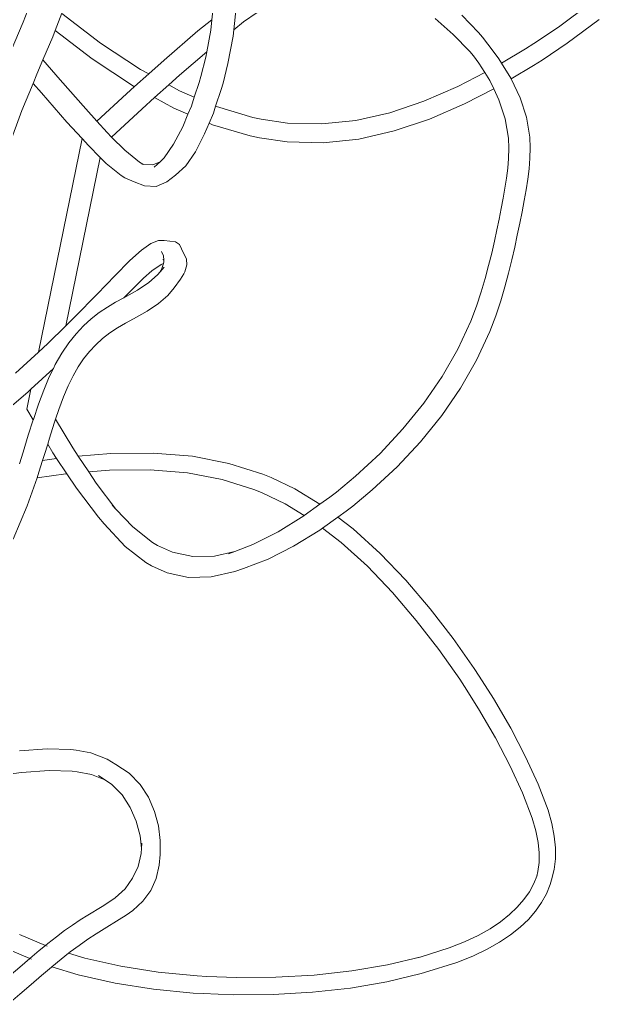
# Model space of a CAD drawing. Header units: millimetres. Extents: x 930469 to 1523124, y -120375 to 411163.
# Drawn here: x 1408936 to 1409260, y 137007 to 137557 of the extents above; entities that cross this region are included whole.
import ezdxf

# ---------------------------------------------------------------- set-up
doc = ezdxf.new("R2010")
doc.units = ezdxf.units.MM
for name, color, linetype, lineweight in [('A-NET THAY', 8, 'Continuous', 0), ('COT VACH', 8, 'Continuous', 0), ('xr', 8, 'Continuous', 0)]:
    doc.layers.add(name, color=color, linetype=linetype, lineweight=lineweight)

# ---------------------------------------------------------------- blocks, each defined once
blk = doc.blocks.new('zzz')
at = {"layer": 'xr', "ltscale": 3}
for p, q in [((1238882, 20618.9), (1238898, 20660.3)), ((1239092.6, 20621.7), (1239094.8, 20641.2)), ((1239127.9, 20619.2), (1239158.4, 20640.2)), ((1239514.7, 20639.8), (1239479.3, 20613.6)), ((1238917.7, 20609.6), (1238925.1, 20628.9)), ((1238968.3, 20595.7), (1238925.2, 20628.5)), ((1239119.7, 20635.2), (1239117, 20610.4)), ((1239371.6, 20626.7), (1239390.1, 20607.3)), ((1238864.6, 20577.6), (1238882, 20618.9)), ((1239077, 20609.3), (1239092.6, 20621.7)), ((1239091.3, 20610), (1239092.6, 20621.7)), ((1239117, 20610.4), (1239127.9, 20619.2)), ((1239341.9, 20623), (1239362, 20605.4)), ((1239524.9, 20621.9), (1239489, 20595.4)), ((1238915.1, 20602.8), (1238917.7, 20609.6)), ((1238959.1, 20578.1), (1238917.7, 20609.6)), ((1239039.3, 20576.7), (1239077, 20609.3)), ((1239086.9, 20586), (1239091.3, 20610)), ((1239117, 20610.4), (1239116.2, 20603.4)), ((1239362, 20605.4), (1239380.3, 20586.2)), ((1239390.1, 20607.3), (1239394.4, 20602.2)), ((1239479.3, 20613.6), (1239451.9, 20595.1)), ((1238904.1, 20576.8), (1238915.1, 20602.8)), ((1239013.1, 20566.1), (1238968.3, 20595.7)), ((1239116.2, 20603.4), (1239110.5, 20572.9)), ((1239394.4, 20602.2), (1239406.3, 20586.7)), ((1239451.9, 20595.1), (1239442.7, 20589.3)), ((1239489, 20595.4), (1239461.1, 20576.6)), ((1239056.6, 20559.9), (1239086.9, 20586)), ((1239085.7, 20580), (1239086.9, 20586)), ((1239380.3, 20586.2), (1239384.5, 20581.3)), ((1239406.3, 20586.7), (1239412.8, 20577.9)), ((1239442.7, 20589.3), (1239415.7, 20573.2)), ((1238897.4, 20561.1), (1238904.1, 20576.8)), ((1238923.2, 20554.7), (1238904.1, 20576.8)), ((1239005.3, 20547.6), (1238959.1, 20578.1)), ((1239022.1, 20561.2), (1239039.3, 20576.7)), ((1239080.4, 20558.4), (1239085.7, 20580)), ((1239110.5, 20572.9), (1239105.1, 20551.1)), ((1239384.5, 20581.3), (1239390.6, 20573.3)), ((1239390.6, 20573.3), (1239389.7, 20574.8)), ((1239397.1, 20562.8), (1239390.6, 20573.3)), ((1239412.8, 20577.9), (1239415.7, 20573.2)), ((1239415.7, 20573.2), (1239426.1, 20556.5)), ((1239461.1, 20576.6), (1239451.6, 20570.5)), ((1238893.1, 20550.7), (1238897.4, 20561.1)), ((1239006.4, 20547.1), (1239022.1, 20561.2)), ((1239022.1, 20561.2), (1239013.1, 20566.1)), ((1239044.4, 20548.9), (1239056.6, 20559.9)), ((1239397.1, 20562.8), (1239367.1, 20547.3)), ((1239402.8, 20553.8), (1239397.1, 20562.8)), ((1239451.6, 20570.5), (1239426.5, 20555.6)), ((1238880.5, 20520.4), (1238893.1, 20550.7)), ((1238902.4, 20540.1), (1238893.1, 20550.7)), ((1238951.8, 20522.2), (1238923.2, 20554.7)), ((1239028.7, 20534.8), (1239044.4, 20548.9)), ((1239056.3, 20542.4), (1239044.4, 20548.9)), ((1239073, 20535.3), (1239078.4, 20551.6)), ((1239078.4, 20551.6), (1239080.4, 20558.4)), ((1239105.1, 20551.1), (1239103.1, 20544)), ((1239407.1, 20544.6), (1239402.8, 20553.8)), ((1239426.1, 20556.5), (1239426.5, 20555.6)), ((1239426.5, 20555.6), (1239436.4, 20534.7)), ((1238930.9, 20507.5), (1238902.4, 20540.1)), ((1238964.3, 20508.4), (1238997.4, 20539)), ((1238997.4, 20539), (1239006.4, 20547.1)), ((1239006.4, 20547.1), (1239005.3, 20547.6)), ((1239073, 20535.3), (1239056.3, 20542.4)), ((1239103.1, 20544), (1239096.8, 20525.1)), ((1239367.1, 20547.3), (1239329.1, 20530.8)), ((1239407.1, 20544.6), (1239374.5, 20527.7)), ((1239412.8, 20532.5), (1239407.1, 20544.6)), ((1239014.7, 20522.2), (1239028.7, 20534.8)), ((1239050.1, 20523.1), (1239028.7, 20534.8)), ((1239069.7, 20525.4), (1239073, 20535.3)), ((1239329.1, 20530.8), (1239291.1, 20518)), ((1239374.5, 20527.7), (1239335.4, 20510.8)), ((1239419.7, 20511.1), (1239412.8, 20532.5)), ((1239436.4, 20534.7), (1239443.5, 20512.8)), ((1238866.1, 20480.5), (1238880.5, 20520.4)), ((1238964.3, 20508.4), (1238951.8, 20522.2)), ((1238980.7, 20490.8), (1239014.7, 20522.2)), ((1239065.9, 20516.3), (1239050.1, 20523.1)), ((1239060.1, 20502.3), (1239065.9, 20516.3)), ((1239065.9, 20516.3), (1239069.7, 20525.4)), ((1239094.3, 20517.6), (1239089.6, 20506.2)), ((1239096.8, 20525.1), (1239094.3, 20517.6)), ((1239097.9, 20524.7), (1239096.8, 20525.1)), ((1239138.2, 20512.7), (1239097.9, 20524.7)), ((1239291.1, 20518), (1239253.2, 20509.4)), ((1238947.8, 20489), (1238930.9, 20507.5)), ((1238975.6, 20495.9), (1238964.3, 20508.4)), ((1239089.6, 20506.2), (1239084.5, 20494.2)), ((1239093.4, 20504.6), (1239089.6, 20506.2)), ((1239147.7, 20510.6), (1239138.2, 20512.7)), ((1239176.9, 20506.4), (1239147.7, 20510.6)), ((1239215.2, 20505.4), (1239176.9, 20506.4)), ((1239253.2, 20509.4), (1239215.2, 20505.4)), ((1239335.4, 20510.8), (1239296.1, 20497.6)), ((1239423.4, 20489.7), (1239419.7, 20511.1)), ((1239443.5, 20512.8), (1239447.3, 20490.8)), ((1238980.7, 20490.8), (1238975.6, 20495.9)), ((1239049.9, 20482.7), (1239060.1, 20502.3)), ((1239084.5, 20494.2), (1239074.2, 20474.3)), ((1239135.3, 20492.1), (1239093.4, 20504.6)), ((1239296.1, 20497.6), (1239256.5, 20488.6)), ((1238947.8, 20489), (1238899, 20250.7)), ((1238954.9, 20481.2), (1238947.8, 20489)), ((1238995.4, 20476.2), (1238980.7, 20490.8)), ((1239145.9, 20489.8), (1239135.3, 20492.1)), ((1239176.5, 20485.4), (1239145.9, 20489.8)), ((1239216.8, 20484.4), (1239176.5, 20485.4)), ((1239256.5, 20488.6), (1239216.8, 20484.4)), ((1239423.9, 20478.3), (1239423.4, 20489.7)), ((1239447.3, 20490.8), (1239447.8, 20478.8)), ((1238968.1, 20468), (1238954.9, 20481.2)), ((1239012, 20462.8), (1238995.4, 20476.2)), ((1239039.3, 20467.5), (1239049.9, 20482.7)), ((1239074.2, 20474.3), (1239063.4, 20458.8)), ((1239423.6, 20467), (1239423.9, 20478.3)), ((1239447.8, 20478.8), (1239447.5, 20467.1)), ((1238968.1, 20468), (1238929.6, 20280)), ((1238974.8, 20461.3), (1238968.1, 20468)), ((1238991.5, 20447.8), (1238974.8, 20461.3)), ((1239015.6, 20460.5), (1239012, 20462.8)), ((1239034.8, 20463.2), (1239026.7, 20459.6)), ((1239028.3, 20457.1), (1239034.8, 20463.2)), ((1239034.8, 20463.2), (1239039.3, 20467.5)), ((1239422.7, 20455.9), (1239423.6, 20467)), ((1239447.5, 20467.1), (1239446.6, 20455.5)), ((1239016.2, 20460.3), (1239014.4, 20460.4)), ((1239016.2, 20460.3), (1239015.6, 20460.5)), ((1239026.7, 20459.6), (1239016.2, 20460.3)), ((1239063.4, 20458.8), (1239052.2, 20448.2)), ((1239421.3, 20444.8), (1239422.7, 20455.9)), ((1239446.6, 20455.5), (1239445.1, 20443.8)), ((1238995.4, 20445.4), (1238991.5, 20447.8)), ((1239005.9, 20440.7), (1238995.4, 20445.4)), ((1239005.9, 20440.7), (1239017.6, 20436.3)), ((1239042.5, 20440.7), (1239030.6, 20435.5)), ((1239042.5, 20440.7), (1239052.2, 20448.2)), ((1239419.6, 20433.7), (1239421.3, 20444.8)), ((1239445.1, 20443.8), (1239443.3, 20432)), ((1239030.6, 20435.5), (1239017.6, 20436.3)), ((1239417.6, 20422.4), (1239419.6, 20433.7)), ((1239443.3, 20432), (1239441.1, 20419.9)), ((1239415.4, 20411), (1239417.6, 20422.4)), ((1239441.1, 20419.9), (1239438.8, 20407.5)), ((1239413.1, 20399.2), (1239415.4, 20411)), ((1239438.8, 20407.5), (1239436.2, 20394.7)), ((1239410.5, 20387.1), (1239413.1, 20399.2)), ((1239407.8, 20374.5), (1239410.5, 20387.1)), ((1239436.2, 20394.7), (1239433.4, 20381.4)), ((1239024.6, 20371.9), (1239032.9, 20375.4)), ((1239032.9, 20375.4), (1239039.2, 20375.5)), ((1239039.2, 20375.5), (1239051.9, 20373.7)), ((1239051.9, 20373.7), (1239056.3, 20371)), ((1239404.8, 20361.3), (1239407.8, 20374.5)), ((1239433.4, 20381.4), (1239430.5, 20367.8)), ((1239004.4, 20356.1), (1239014, 20364.5)), ((1239014, 20364.5), (1239024.6, 20371.9)), ((1239038.8, 20358.2), (1239036.5, 20363)), ((1239056.3, 20371), (1239058.7, 20366.1)), ((1239058.7, 20366.1), (1239064.3, 20354.5)), ((1239430.5, 20367.8), (1239427.2, 20353.7)), ((1238984.6, 20336.4), (1239000.8, 20352.7)), ((1239000.8, 20352.7), (1239004.4, 20356.1)), ((1239037.8, 20354), (1239039, 20353.3)), ((1239038.5, 20349.7), (1239039, 20351.7)), ((1239038.8, 20358.1), (1239038.8, 20358.2)), ((1239039, 20353.3), (1239038.8, 20358.1)), ((1239039, 20351.7), (1239039, 20353.3)), ((1239064.3, 20354.5), (1239064.5, 20348)), ((1239401.4, 20347.5), (1239404.8, 20361.3)), ((1239427.2, 20353.7), (1239423.7, 20339)), ((1239016.3, 20333.2), (1239025.7, 20341.5)), ((1239025.7, 20341.5), (1239036, 20348.7)), ((1239034.8, 20340.2), (1239032.1, 20337.1)), ((1239039.4, 20345.6), (1239034.8, 20340.2)), ((1239034.8, 20340.2), (1239036, 20342.2)), ((1239036, 20348.7), (1239038.5, 20349.7)), ((1239036, 20342.2), (1239036.9, 20344.2)), ((1239036.9, 20344.2), (1239038.5, 20349.7)), ((1239062.3, 20340.4), (1239061.4, 20338.3)), ((1239064.5, 20348), (1239062.3, 20340.4)), ((1239397.6, 20333.1), (1239401.4, 20347.5)), ((1238964.5, 20315.4), (1238984.6, 20336.4)), ((1238997, 20314), (1239012.9, 20330)), ((1239012.9, 20330), (1239016.3, 20333.2)), ((1239032.1, 20337.1), (1239022.2, 20328.4)), ((1239057.7, 20332), (1239050.6, 20322.4)), ((1239061.4, 20338.3), (1239057.7, 20332)), ((1239393.1, 20317.9), (1239397.6, 20333.1)), ((1239423.7, 20339), (1239419.6, 20323.8)), ((1239009.5, 20319.8), (1238994.4, 20311.3)), ((1239022.2, 20328.4), (1239009.5, 20319.8)), ((1239050.6, 20322.4), (1239043.3, 20313.8)), ((1239419.6, 20323.8), (1239414.9, 20307.9)), ((1238939.8, 20290), (1238964.5, 20315.4)), ((1238994.4, 20311.3), (1238985.2, 20306.4)), ((1238994.4, 20311.3), (1238997, 20314)), ((1239043.3, 20313.8), (1239033.2, 20305.1)), ((1239387.8, 20302), (1239393.1, 20317.9)), ((1239414.9, 20307.9), (1239409.5, 20291.4)), ((1238976, 20301), (1238966.9, 20294.9)), ((1238985.2, 20306.4), (1238976, 20301)), ((1239020.5, 20296.4), (1239005.3, 20287.9)), ((1239033.2, 20305.1), (1239020.5, 20296.4)), ((1239381.6, 20285.3), (1239387.8, 20302)), ((1238929.6, 20280), (1238939.8, 20290)), ((1238958, 20288), (1238949.4, 20280.2)), ((1238966.9, 20294.9), (1238958, 20288)), ((1239005.3, 20287.9), (1238996.2, 20283)), ((1239367.1, 20254.2), (1239381.6, 20285.3)), ((1239409.5, 20291.4), (1239402.9, 20273.9)), ((1238909.7, 20260.5), (1238929.6, 20280)), ((1238949.4, 20280.2), (1238941, 20271.2)), ((1238987.3, 20277.8), (1238978.8, 20272.1)), ((1238996.2, 20283), (1238987.3, 20277.8)), ((1238941, 20271.2), (1238932.9, 20261)), ((1238970.6, 20265.8), (1238963, 20258.9)), ((1238978.8, 20272.1), (1238970.6, 20265.8)), ((1239402.9, 20273.9), (1239388, 20241.9)), ((1238899, 20250.7), (1238909.7, 20260.5)), ((1238932.9, 20261), (1238925.2, 20249.5)), ((1238963, 20258.9), (1238955.9, 20251.3)), ((1239349.6, 20223.6), (1239367.1, 20254.2)), ((1238873.6, 20227.4), (1238899, 20250.7)), ((1238925.2, 20249.5), (1238917.9, 20236.8)), ((1238949.4, 20243.1), (1238943.4, 20234.2)), ((1238955.9, 20251.3), (1238949.4, 20243.1)), ((1239388, 20241.9), (1239370, 20210.5)), ((1238890.5, 20209.3), (1238915.9, 20232.5)), ((1238915.9, 20232.5), (1238911.2, 20223)), ((1238917.9, 20236.8), (1238915.9, 20232.5)), ((1238943.4, 20234.2), (1238937.8, 20224.3)), ((1238911.2, 20223), (1238905, 20208.2)), ((1238937.8, 20224.3), (1238932.4, 20213.2)), ((1239329.1, 20193.8), (1239349.6, 20223.6)), ((1238886, 20187.1), (1238890.5, 20209.3)), ((1238887.1, 20206.1), (1238890.5, 20209.3)), ((1238932.4, 20213.2), (1238927.1, 20200.8)), ((1239370, 20210.5), (1239349.1, 20180)), ((1238844.5, 20169.9), (1238887.1, 20206.1)), ((1238905, 20208.2), (1238899.1, 20192.5)), ((1238927.1, 20200.8), (1238922, 20186.9)), ((1238893.2, 20175.1), (1238886, 20187.1)), ((1238899.1, 20192.5), (1238893.4, 20175.7)), ((1238922, 20186.9), (1238918.2, 20175.9)), ((1239305.8, 20165.1), (1239329.1, 20193.8)), ((1238893.4, 20175.7), (1238893.2, 20175.1)), ((1238918.2, 20175.9), (1238916.8, 20171.6)), ((1238937.3, 20144), (1238918.2, 20175.9)), ((1239349.1, 20180), (1239325.3, 20150.7)), ((1238893.2, 20175.1), (1238887.8, 20157.9)), ((1238916.8, 20171.6), (1238911.4, 20154.7)), ((1239280.2, 20137.8), (1239305.8, 20165.1)), ((1238887.8, 20157.9), (1238882, 20139)), ((1238911.4, 20154.7), (1238909.4, 20148.1)), ((1238909.4, 20148.1), (1238905.8, 20136.4)), ((1238915.3, 20138.2), (1238909.4, 20148.1)), ((1238943.6, 20134.6), (1238937.3, 20144)), ((1239325.3, 20150.7), (1239299.3, 20122.9)), ((1238882, 20139), (1238878, 20126.2)), ((1238905.8, 20136.4), (1238903.7, 20129.8)), ((1238903.7, 20129.8), (1238919.4, 20132)), ((1238919.4, 20132), (1238915.3, 20138.2)), ((1238930.7, 20115.1), (1238919.4, 20132)), ((1238943.6, 20134.6), (1238979.8, 20137.6)), ((1238955.2, 20117.1), (1238943.6, 20134.6)), ((1238979.8, 20137.6), (1239027, 20138)), ((1239027, 20138), (1239070.9, 20134.5)), ((1239070.9, 20134.5), (1239111.7, 20126.6)), ((1239252.8, 20112.3), (1239280.2, 20137.8)), ((1238903.7, 20129.8), (1238899.7, 20116.6)), ((1239111.7, 20126.6), (1239149.5, 20114.5)), ((1239299.3, 20122.9), (1239271.5, 20097)), ((1238897.5, 20110.5), (1238886.4, 20079.1)), ((1238899.7, 20116.6), (1238897.5, 20110.5)), ((1238897.5, 20110.5), (1238929.5, 20115)), ((1238929.5, 20115), (1238930.7, 20115.1)), ((1238941.5, 20098.8), (1238930.7, 20115.1)), ((1238955.2, 20117.1), (1238978.3, 20119)), ((1238963.5, 20104.6), (1238955.2, 20117.1)), ((1238978.3, 20119), (1239023.6, 20119.5)), ((1239023.6, 20119.5), (1239065.4, 20116.1)), ((1239065.4, 20116.1), (1239104.2, 20108.6)), ((1239149.5, 20114.5), (1239158.9, 20110.7)), ((1239158.9, 20110.7), (1239185.3, 20098)), ((1239231.5, 20094.5), (1239252.8, 20112.3)), ((1238966, 20066.7), (1238941.5, 20098.8)), ((1238985.6, 20075.6), (1238963.5, 20104.6)), ((1239104.2, 20108.6), (1239140.5, 20097)), ((1239140.5, 20097), (1239148.8, 20093.6)), ((1239148.8, 20093.6), (1239174.2, 20081.4)), ((1239185.3, 20098), (1239213.2, 20080.9)), ((1239213.2, 20080.9), (1239224.4, 20089)), ((1239224.4, 20089), (1239231.5, 20094.5)), ((1239271.5, 20097), (1239249.8, 20079)), ((1238886.4, 20079.1), (1238871, 20042.1)), ((1238985.6, 20075.6), (1238981.5, 20079.9)), ((1239174.2, 20081.4), (1239195.6, 20068.3)), ((1239195.6, 20068.3), (1239213.2, 20080.9)), ((1239249.8, 20079), (1239242.5, 20073.3)), ((1238966, 20066.7), (1238972.3, 20059.3)), ((1239004.3, 20055.6), (1238985.6, 20075.6)), ((1239166.4, 20050.3), (1239195.3, 20068.1)), ((1239195.3, 20068.1), (1239195.6, 20068.3)), ((1239233.1, 20066.6), (1239216, 20054.3)), ((1239242.5, 20073.3), (1239233.1, 20066.6)), ((1239233.1, 20066.6), (1239250.4, 20053.4)), ((1238996, 20034), (1238972.3, 20059.3)), ((1239026.5, 20038.2), (1239004.3, 20055.6)), ((1239138.2, 20036), (1239166.4, 20050.3)), ((1239213.1, 20052.2), (1239183.8, 20034.2)), ((1239216, 20054.3), (1239213.1, 20052.2)), ((1239216, 20054.3), (1239236.9, 20038.4)), ((1239250.4, 20053.4), (1239280.5, 20026)), ((1239019.1, 20015.9), (1238996, 20034)), ((1239031.9, 20035), (1239026.5, 20038.2)), ((1239048.6, 20027.4), (1239031.9, 20035)), ((1239118.3, 20028.4), (1239138.2, 20036)), ((1239183.8, 20034.2), (1239155.3, 20019.7)), ((1239236.9, 20038.4), (1239266.2, 20011.8)), ((1239071.4, 20022.5), (1239048.6, 20027.4)), ((1239095.4, 20023.2), (1239071.4, 20022.5)), ((1239118.3, 20028.4), (1239095.4, 20023.2)), ((1239111.2, 20025.7), (1239118.3, 20028.4)), ((1239280.5, 20026), (1239309.1, 19996.1)), ((1239025.1, 20012.3), (1239019.1, 20015.9)), ((1239042.6, 20004.3), (1239025.1, 20012.3)), ((1239155.3, 20019.7), (1239127.8, 20009.2)), ((1239266.2, 20011.8), (1239294.1, 19982.6)), ((1239066.6, 19999.3), (1239042.6, 20004.3)), ((1239091.8, 20000), (1239066.6, 19999.3)), ((1239118.2, 20005.9), (1239091.8, 20000)), ((1239118.2, 20005.9), (1239127.8, 20009.2)), ((1239309.1, 19996.1), (1239336.2, 19964.3)), ((1239294.1, 19982.6), (1239320.7, 19951.4)), ((1239336.2, 19964.3), (1239361.7, 19931.3)), ((1239320.7, 19951.4), (1239345.8, 19918.9)), ((1239361.7, 19931.3), (1239385.3, 19897.7)), ((1239345.8, 19918.9), (1239369.1, 19885.7)), ((1239385.3, 19897.7), (1239390.9, 19889.2)), ((1239369.1, 19885.7), (1239374.5, 19877.5)), ((1239390.9, 19889.2), (1239406.8, 19864)), ((1239374.5, 19877.5), (1239390.2, 19852.7)), ((1239406.8, 19864), (1239426, 19831)), ((1239390.2, 19852.7), (1239409.1, 19820.2)), ((1239426, 19831), (1239442.7, 19799.1)), ((1239409.1, 19820.2), (1239425.5, 19788.8)), ((1238877.8, 19805.9), (1238909, 19808.1)), ((1238909, 19808.1), (1238935.3, 19807.4)), ((1238935.3, 19807.4), (1238941.3, 19806.7)), ((1238941.3, 19806.7), (1238957.4, 19803.5)), ((1238957.4, 19803.5), (1238975.6, 19796.4)), ((1238975.6, 19796.4), (1238985.5, 19790.7)), ((1239442.7, 19799.1), (1239456.5, 19768.5)), ((1238844, 19777.1), (1238880.3, 19781.7)), ((1238880.3, 19781.7), (1238911, 19783.9)), ((1238911, 19783.9), (1238936.8, 19783.1)), ((1238936.8, 19783.1), (1238942.4, 19782.5)), ((1238942.4, 19782.5), (1238958.2, 19779.3)), ((1238985.5, 19790.7), (1239000.5, 19780.7)), ((1239000.5, 19780.7), (1239012.6, 19768.2)), ((1239425.5, 19788.8), (1239439.1, 19758.8)), ((1238958.2, 19779.3), (1238973.2, 19773.5)), ((1238966.1, 19778.2), (1238973.2, 19773.5)), ((1238973.2, 19773.5), (1238980.7, 19768.6)), ((1238980.7, 19768.6), (1238992.4, 19756.5)), ((1239012.6, 19768.2), (1239021.9, 19753.9)), ((1239439.1, 19758.8), (1239449.9, 19730.5)), ((1239456.5, 19768.5), (1239467.7, 19739.5)), ((1238992.4, 19756.5), (1239001.6, 19742.4)), ((1239021.9, 19753.9), (1239028.7, 19738.2)), ((1239001.6, 19742.4), (1239008.2, 19727.1)), ((1239028.7, 19738.2), (1239033.1, 19722)), ((1239467.7, 19739.5), (1239472, 19724.6)), ((1239008.2, 19727.1), (1239012.5, 19711.1)), ((1239449.9, 19730.5), (1239454, 19716.5)), ((1239033.1, 19722), (1239034.8, 19705.7)), ((1239454, 19716.5), (1239456.6, 19703.6)), ((1239472, 19724.6), (1239474.7, 19710.7)), ((1239012.5, 19711.1), (1239014, 19697.2)), ((1239034.8, 19705.7), (1239034.9, 19701.6)), ((1239456.6, 19703.6), (1239457.7, 19691.8)), ((1239474.7, 19710.7), (1239476.1, 19697.7)), ((1239013.6, 19691.2), (1239014, 19697.2)), ((1239014, 19697.2), (1239014.4, 19702.8)), ((1239034.9, 19701.6), (1239034.8, 19690)), ((1239457.7, 19691.8), (1239457.6, 19681)), ((1239476.1, 19697.7), (1239475.9, 19685.3)), ((1239010.2, 19676.7), (1239013.6, 19691.2)), ((1239034.8, 19690), (1239033.9, 19678.2)), ((1239457.6, 19681), (1239456.4, 19671.2)), ((1239475.9, 19685.3), (1239474.4, 19673.4)), ((1239004.2, 19663.5), (1239010.2, 19676.7)), ((1239033.9, 19678.2), (1239030.5, 19663.4)), ((1239456.4, 19671.2), (1239455, 19665.8)), ((1239474.4, 19673.4), (1239471.4, 19661.8)), ((1238995.7, 19651.9), (1239004.2, 19663.5)), ((1239030.5, 19663.4), (1239024.4, 19649.9)), ((1239451.8, 19657.7), (1239455, 19665.8)), ((1239455, 19665.8), (1239455.5, 19667.2)), ((1239471.4, 19661.8), (1239469.9, 19656.6)), ((1238984.7, 19641.7), (1238995.7, 19651.9)), ((1239024.4, 19649.9), (1239015.6, 19638)), ((1239440.8, 19639.9), (1239446.9, 19648.6)), ((1239446.9, 19648.6), (1239451.8, 19657.7)), ((1239469.9, 19656.6), (1239465.8, 19646.3)), ((1238970.1, 19632.1), (1238977.6, 19636.9)), ((1238977.6, 19636.9), (1238984.7, 19641.7)), ((1239015.6, 19638), (1239004.3, 19627.6)), ((1239433.4, 19631.4), (1239440.8, 19639.9)), ((1239465.8, 19646.3), (1239460.5, 19636.4)), ((1238970.1, 19632.1), (1238954.2, 19622.3)), ((1239004.3, 19627.6), (1238996.9, 19622.5)), ((1239424.8, 19623.1), (1239433.4, 19631.4)), ((1239453.8, 19626.9), (1239445.9, 19617.7)), ((1239460.5, 19636.4), (1239453.8, 19626.9)), ((1238937.1, 19611.3), (1238945.8, 19617)), ((1238945.8, 19617), (1238954.2, 19622.3)), ((1238989.1, 19617.5), (1238972.3, 19607.3)), ((1238996.9, 19622.5), (1238989.1, 19617.5)), ((1239403, 19607.3), (1239414.7, 19615.1)), ((1239414.7, 19615.1), (1239424.8, 19623.1)), ((1239445.9, 19617.7), (1239436.6, 19608.9)), ((1238919.1, 19598.3), (1238928.2, 19605.1)), ((1238928.2, 19605.1), (1238937.1, 19611.3)), ((1238972.3, 19607.3), (1238963.4, 19601.6)), ((1239389.7, 19599.8), (1239403, 19607.3)), ((1239436.6, 19608.9), (1239425.8, 19600.3)), ((1238906.9, 19588.6), (1238877.8, 19600.8)), ((1238909.6, 19590.9), (1238919.1, 19598.3)), ((1238954.1, 19595.5), (1238944.5, 19588.7)), ((1238963.4, 19601.6), (1238954.1, 19595.5)), ((1239374.5, 19592.6), (1239389.7, 19599.8)), ((1239425.8, 19600.3), (1239413.6, 19592.1)), ((1238889.4, 19574), (1238867.7, 19583.2)), ((1238889.4, 19574), (1238899.8, 19582.8)), ((1238899.8, 19582.8), (1238906.9, 19588.6)), ((1238906.9, 19588.6), (1238909.6, 19590.9)), ((1238908.9, 19587.8), (1238906.9, 19588.6)), ((1238944.5, 19588.7), (1238934.6, 19581.3)), ((1239326.1, 19575.9), (1239357.5, 19585.8)), ((1239357.5, 19585.8), (1239374.5, 19592.6)), ((1239399.6, 19584.3), (1239383.9, 19576.8)), ((1239413.6, 19592.1), (1239399.6, 19584.3)), ((1238878.4, 19564.5), (1238889.4, 19574)), ((1238891.4, 19573.2), (1238889.4, 19574)), ((1238889.4, 19574), (1238889.4, 19574)), ((1238924.3, 19573.3), (1238914, 19564.8)), ((1238932.8, 19580), (1238924.3, 19573.3)), ((1238934.6, 19581.3), (1238932.8, 19580)), ((1238950.8, 19574.4), (1238932.8, 19580)), ((1238990.9, 19565.4), (1238950.8, 19574.4)), ((1239326.1, 19575.9), (1239288.6, 19567)), ((1239322.5, 19574.8), (1239326.1, 19575.9)), ((1239383.9, 19576.8), (1239366.1, 19569.6)), ((1238866.6, 19554.3), (1238878.4, 19564.5)), ((1238913.6, 19564.5), (1238902.4, 19555.1)), ((1238914, 19564.8), (1238913.6, 19564.5)), ((1238943.5, 19555.7), (1238914, 19564.8)), ((1239032.8, 19558.9), (1238990.9, 19565.4)), ((1239248.7, 19560.1), (1239206.9, 19555.5)), ((1239288.6, 19567), (1239248.7, 19560.1)), ((1239366.1, 19569.6), (1239330, 19558.3)), ((1238902.4, 19555.1), (1238890.8, 19545)), ((1238984.7, 19546.4), (1238943.5, 19555.7)), ((1239076.1, 19554.7), (1239032.8, 19558.9)), ((1239087, 19554), (1239076.1, 19554.7)), ((1239119.9, 19552.8), (1239087, 19554)), ((1239163.8, 19553), (1239119.9, 19552.8)), ((1239206.9, 19555.5), (1239163.8, 19553)), ((1239326.2, 19557.2), (1239287.8, 19548)), ((1239326.2, 19557.2), (1239330, 19558.3)), ((1238890.8, 19545), (1238878.4, 19534.2)), ((1239027.6, 19539.8), (1238984.7, 19546.4)), ((1239071.7, 19535.5), (1239027.6, 19539.8)), ((1239247.1, 19541), (1239204.7, 19536.3)), ((1239287.8, 19548), (1239247.1, 19541)), ((1238878.4, 19534.2), (1238865.2, 19522.9)), ((1239082.9, 19534.8), (1239071.7, 19535.5)), ((1239116.4, 19533.5), (1239082.9, 19534.8)), ((1239160.9, 19533.8), (1239116.4, 19533.5)), ((1239204.7, 19536.3), (1239160.9, 19533.8))]:
    blk.add_line(p, q, dxfattribs=at)
blk = doc.blocks.new('frefegthmm')
at = {"layer": 'A-NET THAY', "xscale": 0.5, "yscale": 0.5, "zscale": 0.5, "rotation": 90}
blk.add_blockref('zzz', (1600967.07, -98280.98), dxfattribs=at)

msp = doc.modelspace()

# ---------------------------------------------------------------- block references
at = {"layer": 'COT VACH', "rotation": 269.9999999999985}
msp.add_blockref('frefegthmm', (887778.35, 1728213.12), dxfattribs=at)

doc.saveas('drawing.dxf')
